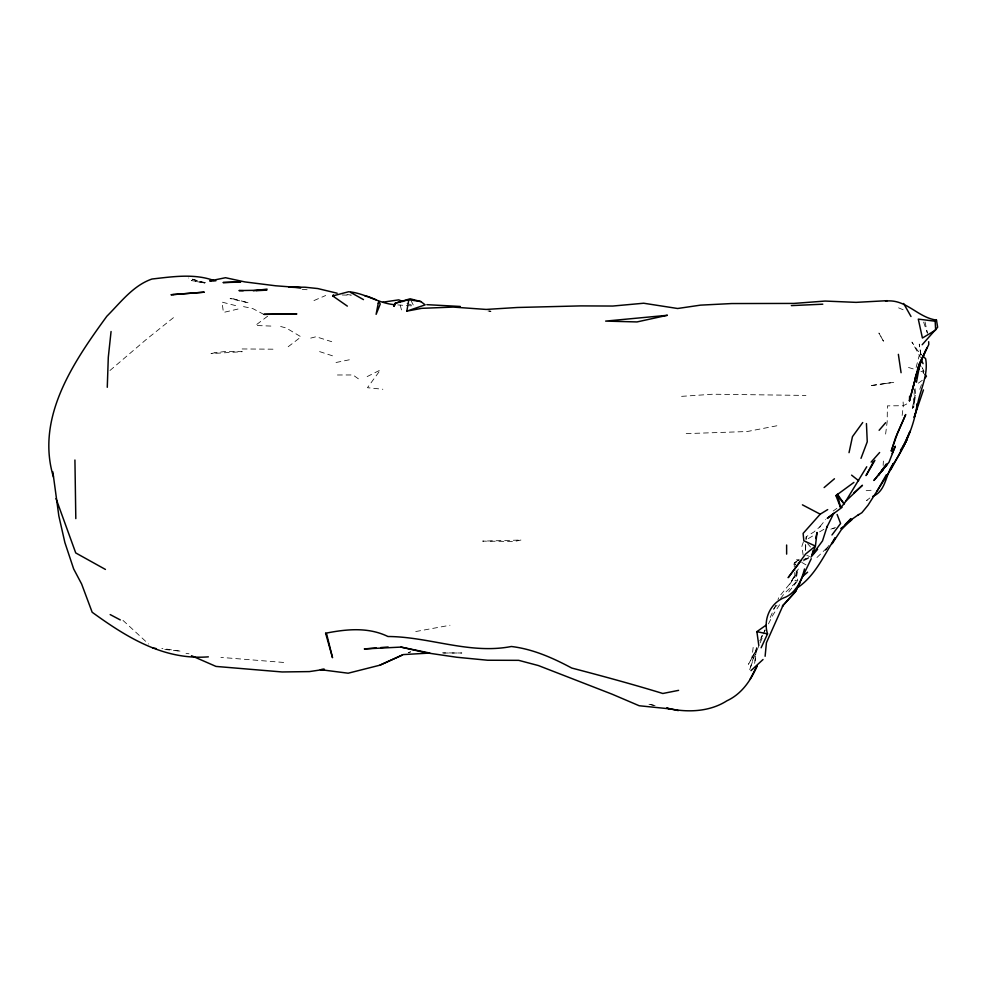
<?xml version="1.0" encoding="UTF-8"?>
<svg xmlns="http://www.w3.org/2000/svg" width="987" height="987" viewBox="0 0 987 987"><rect width="100%" height="100%" fill="white"/><g stroke="black" fill="none" stroke-linecap="round" stroke-linejoin="round"><path stroke-width="0.74" stroke-dasharray="4.93 3.7" d="M805.589 544.306L805.429 551.807L806.021 541.221M806.095 539.716L806.243 536.694L813.819 532.042L820.616 526.182L818.741 528.181L825.7 519.52M883.155 465.457L883.365 461.077M915.072 388.656L915.628 394.467L913.666 407.458L912.296 408.149L913.16 406.965L914.554 388.779M754.636 663.387L756.61 647.41L749.589 670.074L754.352 656.306L763.407 635.295M756.61 647.41L754.796 663.77M751.958 657.823L755.351 651.543L748.491 664.288L751.958 657.823L753.414 645.128M902.143 415.465L903.339 405.706L902.982 399.969M885.623 434.07L887.177 421.597L887.399 405.867L903.339 405.706L907.139 403.757M805.947 539.001L806.243 536.694M912.296 408.149L915.085 395.392L913.666 407.458L913.16 406.965M916.121 367.435L919.304 355.11L911.951 342.094L917.614 350.508L921.636 354.641M803.406 541.888L801.888 546.243L803.147 555.249M796.09 570.56L797.755 580.553L795.028 580.837L798.508 568.697L789.711 584.181L790.895 582.638L796.645 573.509L788.946 584.847L779.101 596.839L777.978 599.602M919.785 389.297L921.858 383.61M799.223 559.247L794.301 562.8L794.264 566.945M775.745 605.154L769.786 618.442M764.074 632.136L765.011 629.829M768.466 623.87L773.08 614.741L780.335 603.637M762.272 635.48L761.063 637.725L762.42 635.221M763.099 633.975L765.122 630.224M759.756 640.908L762.433 635.961M780.532 598.504L784.283 593.606L797.755 580.553L786.479 594.828M795.028 562.454L793.721 564.28L795.14 564.848L795.028 562.454L794.301 562.8L795.978 565.156M826.156 549.278L830.462 543.405M825.305 550.45L827.933 547.168M109.952 370.507L146.236 339.479L174.193 317.074M773.598 608.831L779.138 603.057M816.965 557.507L827.735 547.119M869.831 497.991L866.561 500.557L868.992 498.904M288.192 346.733L301.047 336.863L286.242 328.005L280.641 326.487M918.354 383.166L924.288 378.86M833.176 511.007L836.865 508.379M808.291 538.606L814.571 534.855M819.605 531.87L824.626 528.872M367.152 376.602L380.427 369.952L367.448 387.706L382.845 389.26M803.073 560.961L809.673 557.717M313.965 300.566L325.685 295.508M835.446 527.416L830.055 529.476L834.397 528.378M794.301 562.8L797.077 561.85M804.035 559.456L809.611 557.556M803.739 559.518L809.55 557.569M310.708 338.109L316.087 336.74L331.718 341.699M238.027 309.042L223.432 312.447L222.026 302.108L237.238 306.032M336.024 362.5L350.792 359.49M776.855 425.779L747.196 431.529L684.065 433.7M415.737 631.544L449.986 625.252M866.179 490.699L874.593 489.947M681.598 396.355L712.836 394.22L805.935 395.429M242.148 348.954L273.177 349.188M337.431 374.986L352.964 374.961L359.453 379.576M443.545 653.036L461.83 652.999L442.484 652.876M342.255 295.002L351.076 295.212M270.87 326.068L255.386 325.476L267.452 316.321L252.561 308.462L243.209 306.562M283.664 662.45L220.903 657.391M397.773 304.921L413.775 306.056L410.752 299.999M302.182 289.327L310.609 290.018M487.973 310.967L491.008 311.312L488.084 310.843M164.804 649.446L180.966 651.247L161.819 648.397M346.955 294.508L351.138 295.064M186.025 653.32L188.998 653.789M655.072 705.582L647.805 704.002L655.208 705.631M192.428 279.321L206.678 283.047L191.355 280.567L204.617 283.059L188.64 277.989M908.509 367.46L915.393 369.594M920.896 371.285L923.647 372.136L920.649 365.856M319.591 351.606L334.716 356.541M806.786 555.373L809.587 556.508M406.952 303.243L413.775 306.056M898.577 307.845L905.054 310.56M796.657 559.407L800.469 561.64M801.728 562.38L808.082 566.094M122.993 620.404L148.593 644.017M807.588 543.59L810.487 547.008M924.054 371.408L922.29 367.756L923.474 373.666M919.304 355.11L920.377 357.553M923.635 322.095L927.299 333.014M400.191 305.168L402.005 311.793M925.029 321.935L927.484 333.125M920.92 355.419L919.255 344.044L921.068 355.443M794.708 572.46L795.028 580.837M410.691 651.802L408.211 652.765L410.691 651.802M214.845 352.778L210.996 353.605L242.222 351.693L226.085 351.384L214.845 352.778M520.926 540.049L514.326 541.468L482.668 541.123L520.926 540.049M884.907 383.573L869.794 385.769L893.951 382.327L884.907 383.573M233.87 298.962L230.094 298.592L248.798 302.91L233.87 298.962M883.39 341.07L878.899 333.026L883.39 341.07"/><path stroke-width="1.48" d="M74.926 460.016L75.814 518.619M107.275 387.299L108.299 357.294L111.062 331.509M915.208 377.577L916.738 373.444L909.459 400.833L909.632 396.12M917.133 403.991C914.48 425.113 905.474 445.384 893.951 463.162C885.191 473.415 886.758 490.847 872.631 496.424M917.133 404.152L916.849 408.507C918.946 391.728 928.792 376.183 925.658 358.774L922.635 355.678M917.009 404.547L916.664 409.099L914.135 417.439L923.45 389.927M765.11 656.293L766.418 642.734L783.024 605.438L782.481 606.03L795.374 591.768M406.829 311.139L408.803 299.715L420.931 301.59L425.175 304.86L406.829 311.139L421.671 308.339L453.169 307.08L486.159 309.437L517.373 307.488L580.751 305.896L612.828 306.044L643.684 303.231L677.625 308.499L700.499 305.143L731.7 303.552L793.832 303.428L825.095 301.06L856.05 302.367L887.251 300.677M916.454 382.228L920.18 362.537L918.169 370.581L921.13 361.032M761.137 647.768L767.541 633.901C762.828 619.059 770.748 602.082 785.788 597.061C796.521 591.879 801.703 579.949 804.491 568.968M849.03 452.663L852.472 436.636L862.724 422.535M842.133 507.269L827.266 518.385L833.768 513.277L826.896 527.169L827.229 526.182L822.504 540.913L812.079 555.027L813.066 550.524M815.706 538.495L817.026 532.486L815.422 546.058L812.079 555.027M915.702 377.231L909.459 400.833M916.392 374.246L917.071 371.248M408.803 299.715L395.306 303.169L393.998 306.34L395.306 303.169L410.148 298.79L420.931 301.59M917.478 369.903L919.082 364.536L928.767 344.549L928.681 341.699M912.309 390.482L919.082 364.536L927.151 347.473M860.997 458.35L867.252 441.781L866.438 423.571M917.565 369.965L921.056 360.958M917.639 369.878L925.572 350.656M892.174 453.514L895.308 446.186L889.04 462.175L873.89 480.472L887.227 464.223L878.442 475.278L886.215 464.087M811.24 558.716L795.473 591.645L799.926 582.725M835.064 538.001C823.565 555.928 814.386 577.494 795.534 588.968M893.26 463.606L889.818 470.38L893.494 463.841L891.903 466.271M835.076 537.94L832.066 543.751L841.356 529.698L850.917 518.656L844.884 524.776M750.12 679.192L757.3 665.534C750.996 680.228 741.829 693.91 726.888 700.807C709.308 712.083 686.952 712.7 667.052 708.222M873.532 461.645L866.055 475.574L874.901 460.349M877.048 491.144L886.338 474.772M853.903 482.421L835.927 495.61L840.542 507.478L844.119 503.876L866.746 466.765M900.452 450.343L906.782 440.128L902.908 447.062L910.125 431.159L904.24 444.989L891.742 467.998L868.054 505.171L861.861 512.722L858.221 514.955M347.35 306.118L332.718 295.94L333.433 294.805M801.136 560.406L788.157 577.679L805.639 554.015L815.422 546.058L803.837 540.777L803.11 533.412L820.222 514.178L827.711 509.588M831.967 534.979L840.603 523.492L837.112 514.461M924.992 377.996L926.423 376.269L925.041 374.209M880.046 473.032L883.242 469.17L879.121 474.13M810.993 557.075L817.594 549.34M879.121 430.295L885.66 422.707M871.114 462.101L879.639 452.502M782.481 606.03L795.436 591.707M922.154 344.747L937.65 327.265L936.478 320.096C917.342 317.481 906.152 298.605 885.536 301.097M846.167 500.791L862.465 485.259L853.792 492.969M750.984 670.629L763.037 659.513M841.541 528.896L852.015 519.631M824.12 487.566L834.447 478.769M803.233 575.914L807.6 572.201M935.158 321.219L935.664 330.053L922.413 338.023L918.292 319.122L935.158 321.219L936.478 320.096M840.801 528.526L844.539 525.8M758.818 645.547L756.881 631.655L765.949 625.227M848.721 521.531L858.702 514.523M320.343 669.642L348.164 673.208L379.884 665.189L402.03 655.158M379.884 665.189L403.362 654.578L429.826 653.061L400.981 647.09L364.314 648.928L376.22 647.966M332.718 295.94L348.596 291.757C365.042 293.053 378.403 303.465 394.862 304.712M678.612 690.357L662.82 693.491C632.618 684.238 602.206 675.996 571.732 668.039C552.745 657.897 532.943 649.064 511.377 646.497C469.652 654.628 429.468 636.714 387.94 636.504C368.188 626.905 346.437 629.126 325.611 633.235L332.52 657.712L326.685 634.147L325.611 633.235M383.03 302.158L398.76 299.863L402.856 301.553M253.326 290.758L267.058 289.105M380.686 647.595L388.138 646.991M256.324 290.696L266.848 290.129L238.953 290.573L243.234 290.696M791.352 305.612L822.788 304.193M835.927 495.61L837.309 495.548L844.119 503.876L837.408 494.166L840.542 507.478M321.626 669.322L324.427 669.346L309.412 671.592L282.097 671.962L216.005 666.422L191.478 655.701M426.853 304.662L460.337 306.464M300.677 287.698L288.944 287.131L304.995 287.217L317.802 288.562L337.172 293.225M208.343 656.848C163.694 660.389 126.607 637.195 92.161 612.248L81.625 584.008L73.655 568.919L64.871 542.517L58.838 515.942L52.842 471.835M300.912 287.698L275.657 285.786L244.912 281.924L225.505 277.717L209.7 280.937L215.906 280.777M365.165 296.236L367.966 296.458M670.013 708.876L639.206 705.754L612.088 694.182L538.408 665.559L518.693 660.34L487.627 660.241L456.821 657.256L426.125 652.765L400.981 647.09M153.047 648.126L155.983 648.459M756.881 631.655L767.541 633.901M666.694 708.086L678.328 710.603M213.969 280.542C194.094 273.313 172.466 276.73 151.961 279.025C133.085 285.502 120.537 302.59 106.843 316.247C73.519 362.019 35.458 417.563 53.446 477.054M369.286 296.988L375.874 299.666M802.419 504.838L820.222 514.178M110.174 614.58L120.291 619.922M350.644 292.448L363.487 299.604M105.436 569.437L75.728 552.93L56.025 498.583M851.596 475.142L858.665 480.731M903.623 303.478L910.989 316.494M921.451 359.984L923.055 363.648M901.082 372.716L898.367 354.345M786.627 545.021L786.639 554.114M378.243 303.219L376.121 314.335L380.229 304.095L378.86 301.541L378.243 303.219M895.641 437.401L891.212 451.145L897.467 433.355L905.708 414.54L895.641 437.401M296.643 313.952L264.072 314.347L296.643 313.952M667.286 315.309L636.997 321.935L605.636 321.096L667.286 315.309M173.256 294.558L170.998 294.755L204.297 292.177L173.256 294.558M238.78 281.924L223.025 282.553L240.668 282.097L238.78 281.924"/></g></svg>
